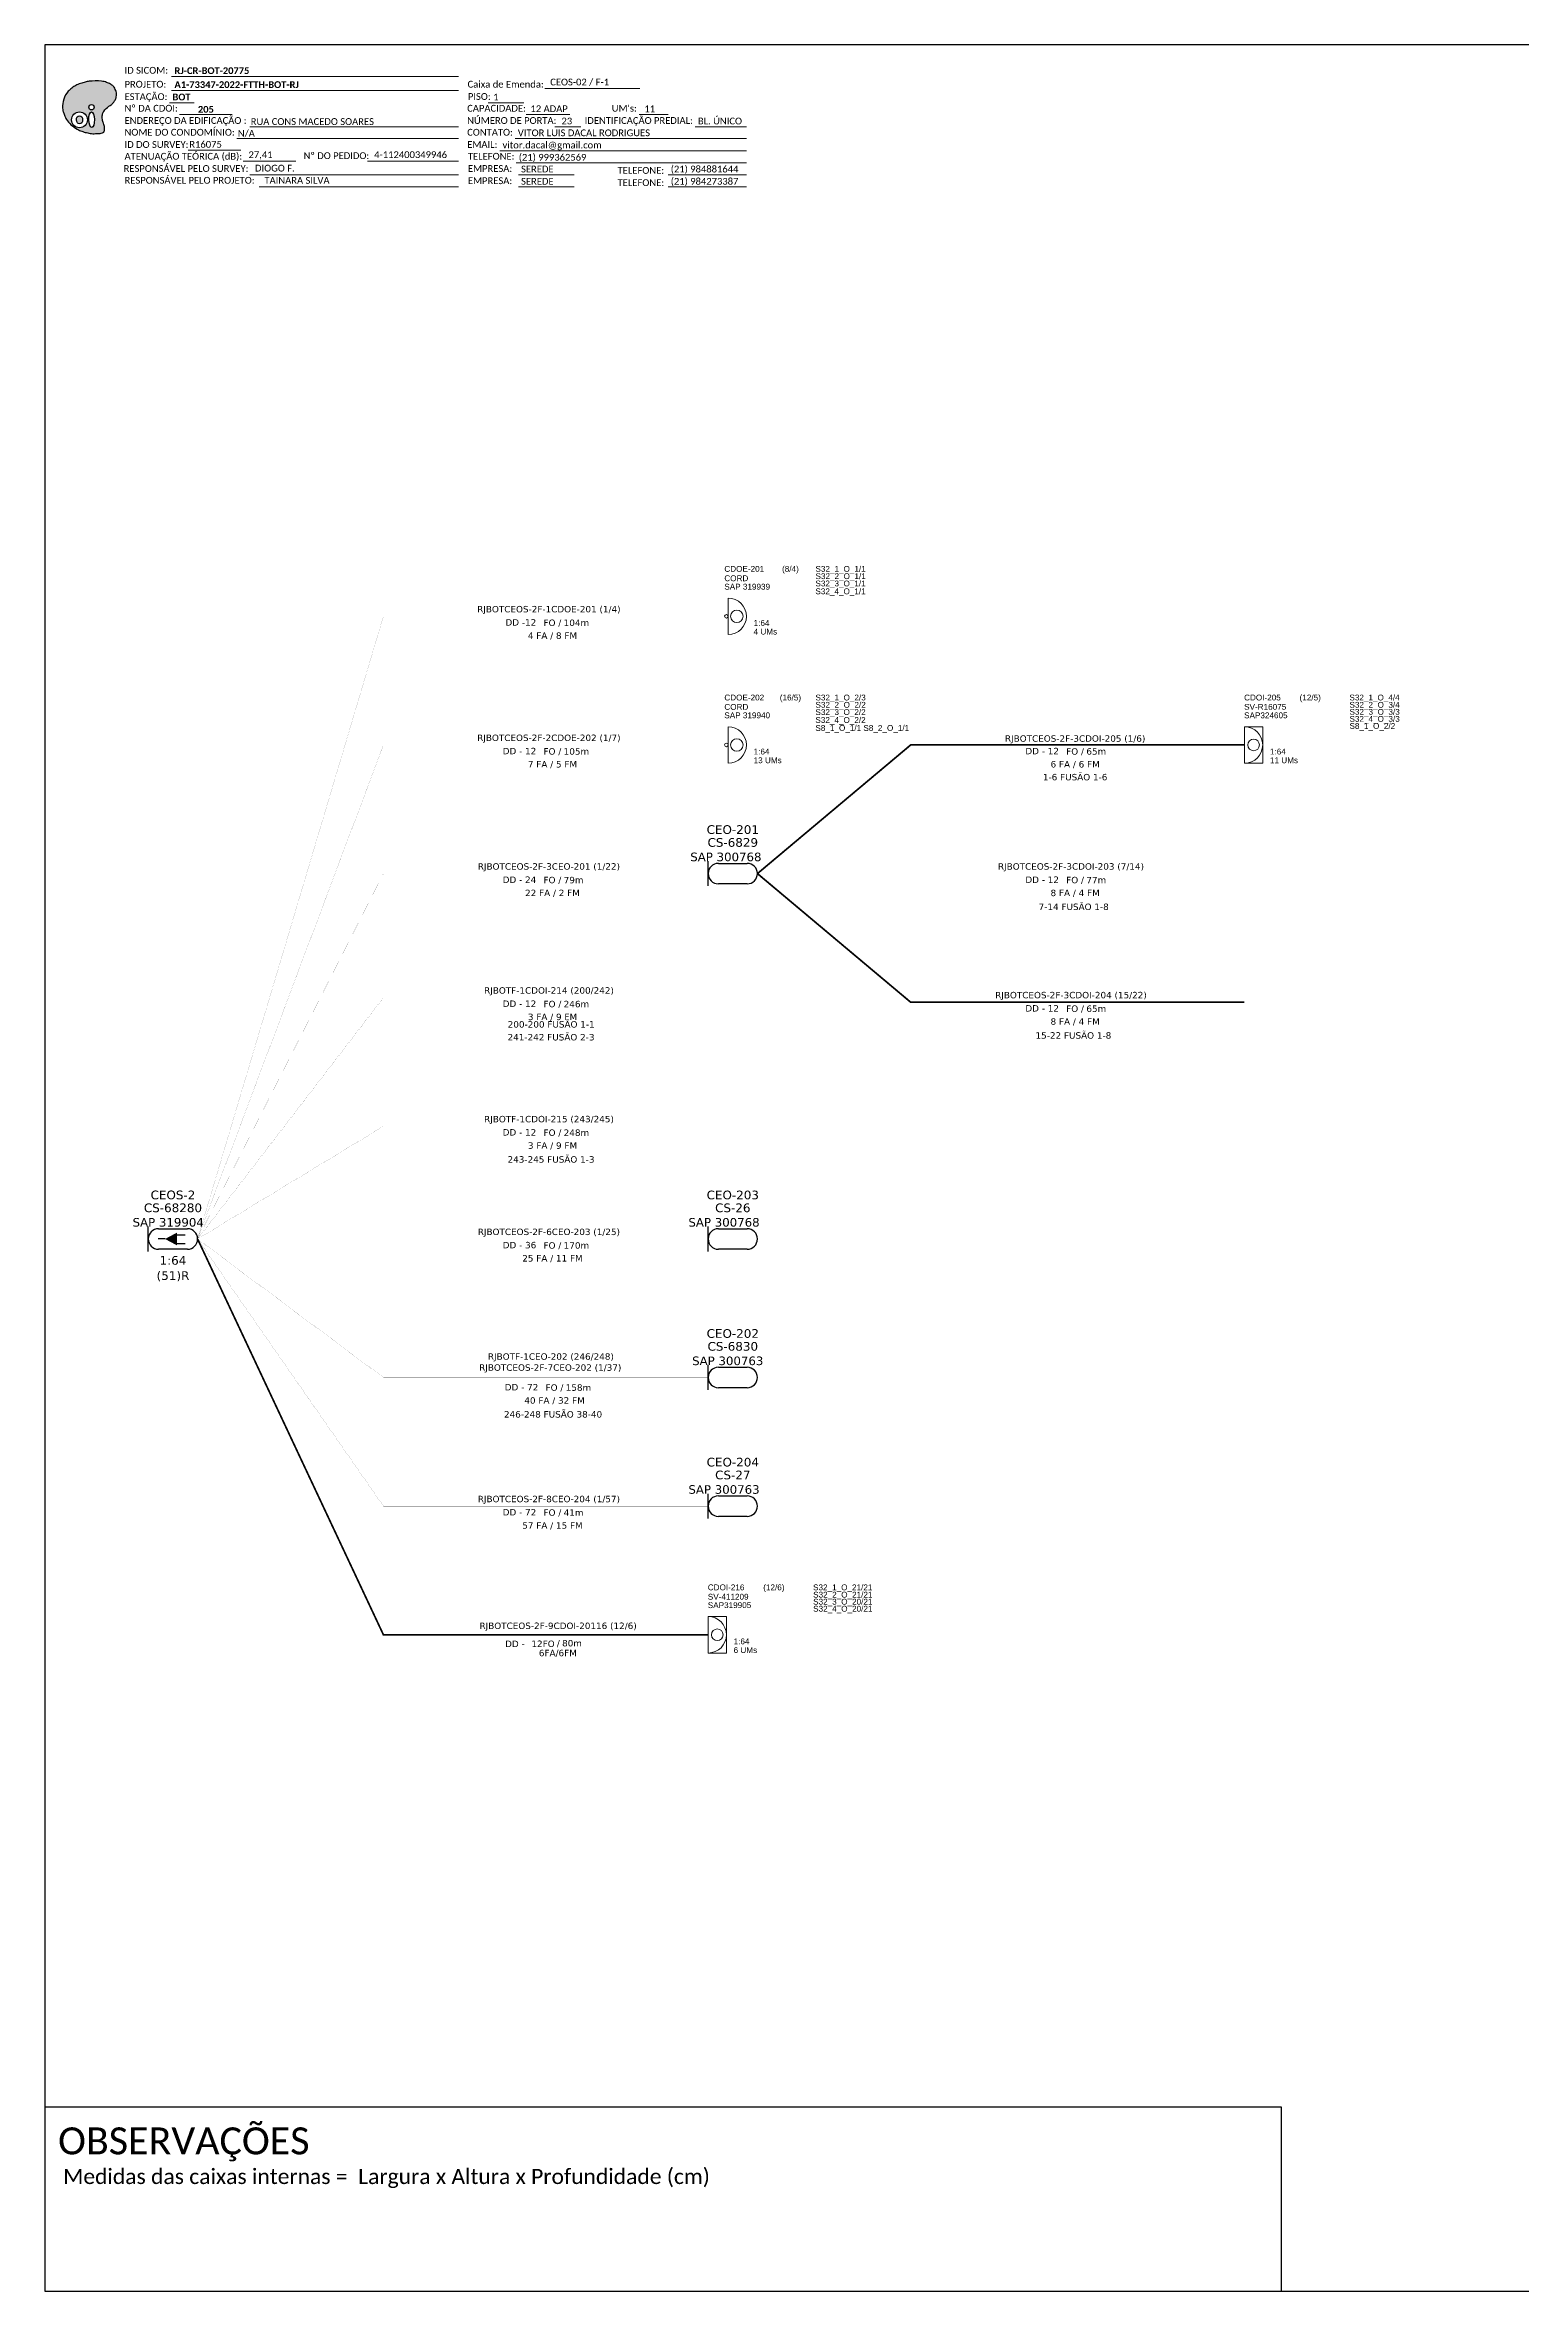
# Model space of a CAD drawing. Extents: x -89 to 749, y 705 to 1299.
# Drawn here: x -89 to 301, y 705 to 1299 of the extents above; entities that cross this region are included whole.
import ezdxf
from ezdxf.enums import TextEntityAlignment as Align

# ---------------------------------------------------------------- set-up
doc = ezdxf.new("R2010")
doc.units = 0
for name, color, linetype, lineweight in [("20.0-LEGENDA DOS CDO'S", 1, 'Continuous', 0), ('20.1-CDO_INTERIOR', 1, 'Continuous', 0), ('20.2-CDO_POSTE', 1, 'Continuous', 5), ('40.1-ETIQUETAS', 1, 'Continuous', 20), ('Texto_Cabos', 1, 'Continuous', 20)]:
    doc.layers.add(name, color=color, linetype=linetype, lineweight=lineweight)
for name, color, linetype in [('20.4-CEO', 1, 'Continuous'), ('20.4-CEOS', 1, 'Continuous'), ('20.5-CABO EM DUTO', 1, 'Continuous'), ('CD a instalar', 1, 'Continuous')]:
    doc.layers.add(name, color=color, linetype=linetype)
doc.styles.add('ARIAL', font='arial.ttf')
doc.styles.add('siredit', font='verdana.ttf')
doc.styles.add('WMF-Calibri0', font='calibri.ttf')
doc.styles.add('WMF-Calibri1', font='calibrib.ttf')

# ---------------------------------------------------------------- blocks, each defined once
blk = doc.blocks.new('OI')
h = blk.add_hatch(color=40)
edge = h.paths.add_edge_path()
edge.add_spline(control_points=[(4.35, -0.67), (3.92, -0.99), (3.26, -1.5), (2.81, -2.59), (2.9, -3.5), (3.06, -4.27), (3.31, -4.85), (3.37, -5.39), (3.4, -5.88), (3.2, -6.4), (2.54, -6.61), (1.65, -6.63), (0.55, -6.67), (-0.56, -6.42), (-1.61, -6.14), (-2.77, -5.61), (-3.92, -4.77), (-4.89, -3.7), (-5.34, -2.65), (-5.6, -1.94), (-5.85, -0.96), (-5.71, 0.47), (-5.1, 2.02), (-4.14, 3.02), (-3.3, 3.61), (-2.37, 4.16), (-1.36, 4.44), (-0.56, 4.7), (0.79, 4.85), (2.24, 4.97), (3.79, 4.57), (4.67, 4.21), (5.44, 3.65), (5.76, 2.99), (6.03, 2.21), (6.01, 1.46), (5.72, 0.64), (5.31, 0.08), (4.88, -0.38), (4.51, -0.55), (4.35, -0.67)], knot_values=[0, 0, 0, 0, 1.60434, 2.417191, 3.427595, 4.282808, 4.776746, 5.304182, 5.888771, 6.258406, 6.858137, 7.79129, 8.986195, 10.124242, 11.187857, 12.242908, 13.953784, 15.414161, 16.515391, 17.349188, 17.675853, 19.552021, 21.515531, 22.568638, 23.63245, 24.621084, 25.782718, 26.745347, 27.142653, 29.870543, 31.004649, 31.921532, 32.709589, 33.801391, 34.042471, 35.192333, 35.971461, 36.628871, 37.254359, 37.836911, 37.836911, 37.836911, 37.836911], degree=3, periodic=0)
h.paths.add_polyline_path([(1.13, -0.87, -1), (-0.04, -0.87, -1)], flags=16)
edge = h.paths.add_edge_path(flags=16)
edge.add_ellipse((0.56, -3.59), major_axis=(-0.02, 1.71), ratio=0.361305, start_angle=0, end_angle=360)
h.paths.add_polyline_path([(-0.36, -3.62, -1), (-3.8, -3.62, -1)], flags=16)
edge = h.paths.add_edge_path(flags=0)
edge.add_ellipse((-2.08, -3.62), major_axis=(0, 0.885), ratio=0.758294, start_angle=0, end_angle=360)
at = {"color": 40}
for centre, radius in [((-2.08, -3.62), 1.72), ((0.54, -0.87), 0.587)]:
    blk.add_circle(centre, radius, dxfattribs=at)
blk.add_ellipse((-2.08, -3.62), major_axis=(0, 0.885), ratio=0.758294, start_param=-3.141592653589792, end_param=3.141592653589792, dxfattribs=at)
blk.add_ellipse((0.56, -3.59), major_axis=(-0.02, 1.71), ratio=0.361305, dxfattribs=at)
at = {"color": 40, "start_tangent": (-0.800898, -0.598801), "end_tangent": (-0.800898, -0.598801)}
blk.add_spline([(4.35, -0.67), (3.2, -1.78), (2.9, -2.54), (2.92, -3.55), (3.12, -4.38), (3.28, -4.85), (3.37, -5.37), (3.35, -5.95), (3.2, -6.29), (2.66, -6.55), (1.73, -6.63), (0.54, -6.62), (-0.58, -6.41), (-1.6, -6.11), (-2.56, -5.67), (-3.95, -4.67), (-4.89, -3.56), (-5.37, -2.56), (-5.64, -1.78), (-5.72, -1.46), (-5.63, 0.42), (-4.84, 2.22), (-4.13, 2.99), (-3.27, 3.62), (-2.4, 4.09), (-1.3, 4.47), (-0.37, 4.72), (0.02, 4.77), (2.75, 4.8), (3.85, 4.53), (4.69, 4.16), (5.31, 3.68), (5.85, 2.73), (5.93, 2.5), (5.94, 1.35), (5.67, 0.62), (5.29, 0.08), (4.84, -0.36), (4.35, -0.67)], degree=3, dxfattribs=at)
blk = doc.blocks.new('Attributo_cabos')
at = {"layer": 'Texto_Cabos', "color": 0, "style": 'siredit'}
blk.add_text('FO /', height=1.5, dxfattribs=at).set_placement((1.49, -1.5), align=Align.MIDDLE_RIGHT)
at = {"layer": 'Texto_Cabos', "color": 0, "style": 'siredit', "flags": 1}
for tag, p in [('N_CABOS_R_PRIMARIA', (-0.57, 4.5)), ('ID', (-0.57, 7.5)), ('S/CORTE_R_PRIMARIA', (-0.57, -10.5)), ('FUSÃO_R_PRIMARIA', (-0.57, -13.5)), ('T_CABOS', (-0.57, -19.5))]:
    blk.add_attdef(tag, text='', height=1.5, dxfattribs=at).set_placement(p, align=Align.MIDDLE_CENTER)
at = {"layer": 'Texto_Cabos', "color": 0, "style": 'siredit'}
for tag, p in [('N_CABOS_001', (-16.31, 0.92)), ('FUSÃO_001', (-1.03, -8.25))]:
    blk.add_attdef(tag, p, '', height=1.5, dxfattribs=at)
blk.add_attdef('FIBRAS', text='', height=1.5, dxfattribs=at).set_placement((-4.34, -1.43), align=Align.MIDDLE_RIGHT)
blk.add_attdef('FA/FM', text='', height=1.5, dxfattribs=at).set_placement((-0.57, -4.5), align=Align.MIDDLE_CENTER)
blk.add_attdef('METROS', text='', height=1.5, dxfattribs=at).set_placement((2.05, -1.5), align=Align.MIDDLE_LEFT)
at = {"layer": 'Texto_Cabos', "color": 0, "style": 'siredit', "flags": 1}
blk.add_attdef('S/CORTE', text='', height=1.5, dxfattribs=at).set_placement((-0.57, -16.5), align=Align.CENTER)
blk = doc.blocks.new('CDO_INTERIOR_TROCA')
at = {"layer": '20.1-CDO_INTERIOR', "color": 0, "lineweight": 18}
blk.add_lwpolyline([(4.25, -4.25), (4.25, 4.25), (0, 4.25), (0, -4.25)], close=True, dxfattribs=at)
blk.add_circle((2.13, 0), 1.36, dxfattribs=at)
blk.add_arc((0, 0), 4.25, 270, 90, dxfattribs=at)
at = {"layer": "20.0-LEGENDA DOS CDO'S", "color": 0, "style": 'ARIAL'}
for tag, p in [('CDO_N', (-0.08, 10.38)), ('SPLITER_1', (24.48, 10.38)), ('SAP_ANTIGO', (-0.08, 6.23)), ('SURVEY', (-0.08, 8.2)), ('/_SAP_NOVO', (12.37, 6.23)), ('SPLITER_2', (24.5, 8.68)), ('SPLITER_3', (24.5, 7.04)), ('SPLITER_4', (24.5, 5.4)), ('SPLITER_5', (24.5, 3.75)), ('1:XX', (5.94, -2.22)), ('UMS', (5.94, -4.24))]:
    blk.add_attdef(tag, p, '', height=1.36, dxfattribs=at)
blk.add_attdef('FIBRAS_UTILIZADAS', text='', height=1.36, dxfattribs=at).set_placement((15.34, 10.38), align=Align.CENTER)
blk = doc.blocks.new('CEO_UN')
at = {"layer": '20.4-CEO', "color": 0}
for p, q in [((-9.11, 2.39), (-2.39, 2.39)), ((-2.39, -2.39), (-9.11, -2.39))]:
    blk.add_line(p, q, dxfattribs=at)
blk.add_lwpolyline([(-11.5, -2.89), (-11.5, 2.89)], dxfattribs=at)
for centre, start, end in [((-9.11, 0), 90, 270), ((-2.39, 0), 270, 90)]:
    blk.add_arc(centre, 2.39, start, end, dxfattribs=at)
at = {"layer": '20.4-CEO', "color": 7, "style": 'siredit'}
for tag, height, p in [('NOME?', 2.03, (-5.75, 10.27)), ('LOCAL?', 2.03, (-5.75, 7.27)), ('TIPO?', 2, (-9.11, 3.89))]:
    blk.add_attdef(tag, text='', height=height, dxfattribs=at).set_placement(p, align=Align.MIDDLE_CENTER)
blk.add_attdef('FIBRAS_RESERVA', text='', height=2.03, dxfattribs=at).set_placement((-5.75, -3.97), align=Align.TOP_CENTER)
blk = doc.blocks.new('PDO_PST')
at = {"color": 0}
blk.add_line((2.5, 0), (-2.5, 0), dxfattribs=at)
for centre, radius in [((0, 1.19), 0.862), ((0, -0.25), 0.25)]:
    blk.add_circle(centre, radius, dxfattribs=at)
blk.add_arc((0, 0), 2.5, 0, 180, dxfattribs=at)
blk = doc.blocks.new('CDOE_POSTE 2')
at = {"layer": '20.2-CDO_POSTE', "color": 0, "linetype": 'Continuous', "xscale": 1.700328304346724, "yscale": 1.700328304346724, "zscale": 1.700328304346724, "rotation": 269.882008258618}
blk.add_blockref('PDO_PST', (0.43, 0), dxfattribs=at)
at = {"layer": "20.0-LEGENDA DOS CDO'S", "color": 0, "style": 'ARIAL'}
for tag, p in [('CDO_N', (-0.47, 10.38)), ('SPLITER_1', (20.79, 10.38)), ('SAP', (-0.47, 6.23)), ('CORDOALHA', (-0.47, 8.2)), ('SPLITER_2', (20.8, 8.68)), ('1:XX', (6.36, -2.22)), ('UMS', (6.36, -4.24))]:
    blk.add_attdef(tag, p, '', height=1.36, dxfattribs=at)
blk.add_attdef('FIBRAS_UTILIZADAS', text='', height=1.36, dxfattribs=at).set_placement((14.95, 10.38), align=Align.CENTER)
blk = doc.blocks.new('ETIQUETA_RS5F')
at = {"layer": '40.1-ETIQUETAS', "color": 0, "style": 'siredit'}
blk.add_text('/', height=1.5, dxfattribs=at).set_placement((1.58, -1.95), align=Align.MIDDLE_RIGHT)
for tag, p in [('ETIQUETA_R_SECUNDARIA', (1.21, 2.1)), ('ETIQUETA_R_PRIMARIA', (1.21, 4.1)), ('F_ATIVAS/F_MORTAS', (1.14, -4.24))]:
    blk.add_attdef(tag, text='', height=1.5, dxfattribs=at).set_placement(p, align=Align.MIDDLE_CENTER)
for tag, p in [('TIPO_CABO', (-6.58, -2.12)), ('CAP_CABO', (0.4, -2.09))]:
    blk.add_attdef(tag, text='', height=1.5, dxfattribs=at).set_placement(p, align=Align.MIDDLE_RIGHT)
blk.add_attdef('METROS', text='', height=1.5, dxfattribs=at).set_placement((2.14, -1.95), align=Align.MIDDLE_LEFT)
for tag, p in [('FUSÃO_1', (0.85, -8.39)), ('FUSÃO_2', (0.85, -10.6)), ('FUSÃO_3', (0.85, -12.93)), ('FUSÃO_4', (0.85, -15.14)), ('FUSÃO_5', (0.85, -17.16))]:
    blk.add_attdef(tag, text='', height=1.5, dxfattribs=at).set_placement(p, align=Align.CENTER)
blk = doc.blocks.new('CEOS_UN_SC')
at = {"layer": '20.4-CEOS', "color": 0}
for p, q in [((-9.11, 2.39), (-2.39, 2.39)), ((-2.39, -2.39), (-9.11, -2.39))]:
    blk.add_line(p, q, dxfattribs=at)
for points in [[(-11.5, -2.89), (-11.5, 2.89)], [(-7.6, 0), (-9.22, 0)], [(-4.96, 0.95), (-2.92, 0.95)], [(-4.96, -1.04), (-2.92, -1.04)]]:
    blk.add_lwpolyline(points, dxfattribs=at)
blk.add_lwpolyline([(-7.6, 0, 0, 2.95, 0), (-4.83, 0, 2.95, 2.95, 0)], format="xyseb", dxfattribs=at)
for centre, start, end in [((-9.11, 0), 90, 270), ((-2.39, 0), 270, 90)]:
    blk.add_arc(centre, 2.39, start, end, dxfattribs=at)
at = {"layer": '20.4-CEOS', "color": 7, "style": 'siredit'}
for tag, height, p in [('NOME?', 2.03, (-5.75, 10.27)), ('LOCAL?', 2.03, (-5.75, 7.27)), ('TIPO?', 2, (-8.17, 3.89))]:
    blk.add_attdef(tag, text='', height=height, dxfattribs=at).set_placement(p, align=Align.MIDDLE_CENTER)
for tag, p in [('RACIO_SPLITAGEM', (-5.75, -3.97)), ('FIBRAS_RESERVA', (-5.75, -7.51))]:
    blk.add_attdef(tag, text='', height=2.03, dxfattribs=at).set_placement(p, align=Align.TOP_CENTER)

msp = doc.modelspace()

# ---------------------------------------------------------------- linework, layer by layer
msp.add_lwpolyline([(-89.32, 705.02), (749.25, 705.02), (749.25, 1299.02), (-89.32, 1299.02), (-89.32, 705.02)])
at = {"color": 7, "lineweight": 0}
for points in [[(-55.85, 1290.67), (20.13, 1290.67)], [(-56.36, 1283.7), (-49.81, 1283.7)], [(-55.85, 1286.98), (20.13, 1286.98)], [(27.92, 1283.75), (37.41, 1283.75)], [(42.97, 1287.47), (68.1, 1287.47)], [(-53.7, 1280.63), (-39.76, 1280.63)], [(-35.13, 1277.4), (20.13, 1277.4)], [(37.97, 1280.63), (49.59, 1280.63)], [(45.56, 1277.4), (52.5, 1277.4)], [(67.91, 1280.63), (75.58, 1280.63)], [(82.73, 1277.4), (96.29, 1277.4)], [(-51.38, 1271.22), (-37.44, 1271.22)], [(-38.54, 1274.28), (20.13, 1274.28)], [(35.09, 1274.28), (96.32, 1274.28)], [(-36.84, 1268.25), (-22.9, 1268.25)], [(-4.01, 1268.26), (20.14, 1268.26)], [(31.05, 1271.05), (96.32, 1271.05)], [(35.33, 1267.81), (96.32, 1267.81)], [(-35.13, 1264.7), (20.13, 1264.7)], [(-32.64, 1261.46), (20.13, 1261.46)], [(35.94, 1264.7), (50.74, 1264.7)], [(35.94, 1261.46), (50.74, 1261.46)], [(75.55, 1264.7), (96.32, 1264.7)], [(75.55, 1261.46), (96.32, 1261.46)]]:
    msp.add_lwpolyline(points, dxfattribs=at)
at = {"color": 7}
for points in [[(-89.24, 753.78), (237.71, 753.78)], [(237.71, 753.78), (237.71, 705.02)]]:
    msp.add_lwpolyline(points, dxfattribs=at)
at = {"layer": '20.5-CABO EM DUTO', "linetype": 'ByBlock', "const_width": 0.454}
msp.add_lwpolyline([(99.19, 1079.88), (139.73, 1113.9), (228.04, 1113.9)], dxfattribs=at)
at = {"layer": '20.5-CABO EM DUTO', "color": 7, "linetype": 'ByBlock', "const_width": 0.454}
msp.add_lwpolyline([(99.19, 1079.88), (139.73, 1045.86), (228.04, 1045.86)], dxfattribs=at)
at = {"layer": 'CD a instalar', "color": 7, "linetype": 'ByBlock', "const_width": 0.0227}
for points in [[(-48.92, 983.25), (0.24, 1147.92), (90.96, 1147.92)], [(-48.92, 983.25), (0.24, 1113.9), (90.96, 1113.9)], [(-48.92, 983.25), (0.24, 1079.88), (86.15, 1079.88)], [(99.19, 1079.88), (139.73, 1079.88), (228.04, 1079.88)], [(-48.92, 983.25), (0.24, 1047.08), (88.55, 1047.09)], [(-48.92, 983.25), (0.24, 1013.06), (88.55, 1013.07)], [(-48.92, 983.25), (0.24, 983.25), (86.15, 983.25)], [(-48.92, 983.25), (0.24, 946.62), (86.15, 946.62)], [(-48.92, 983.25), (0.24, 912.6), (86.15, 912.6)]]:
    msp.add_lwpolyline(points, dxfattribs=at)
at = {"layer": 'CD a instalar', "color": 8, "linetype": 'Continuous', "const_width": 0.454}
msp.add_lwpolyline([(-48.92, 983.25), (0.24, 878.58), (86.15, 878.58)], dxfattribs=at)

# ---------------------------------------------------------------- block references
at = {"color": 7, "xscale": 1.213923925163967, "yscale": 1.213923925163967, "zscale": 1.213923925163967, "rotation": 0.1532896023949059}
msp.add_blockref('OI', (-77.65, 1283.61), dxfattribs=at)
at = {"color": 1}
ref = msp.add_blockref('CDO_INTERIOR_TROCA', (228.04, 1113.9), dxfattribs=dict(at, xscale=1.133998344135762, yscale=1.133998344135762, zscale=1.133998344135762))
ref.add_attrib('CDO_N', 'CDOI-205', (227.94, 1125.67), dxfattribs={"layer": "20.0-LEGENDA DOS CDO'S", "color": 0, "height": 1.543, "style": 'ARIAL'})
ref.add_attrib('FIBRAS_UTILIZADAS', '(12/5)', dxfattribs={"layer": "20.0-LEGENDA DOS CDO'S", "color": 0, "height": 1.543, "style": 'ARIAL'}).set_placement((245.43, 1125.67), align=Align.CENTER)
ref.add_attrib('SURVEY', 'SV-R16075', (227.95, 1123.2), dxfattribs={"layer": "20.0-LEGENDA DOS CDO'S", "color": 0, "height": 1.543, "style": 'ARIAL'})
ref.add_attrib('SAP_ANTIGO', 'SAP324605', (227.94, 1120.96), dxfattribs={"layer": "20.0-LEGENDA DOS CDO'S", "color": 0, "height": 1.543, "style": 'ARIAL'})
ref.add_attrib('1:XX', '1:64', (234.78, 1111.38), dxfattribs={"layer": "20.0-LEGENDA DOS CDO'S", "color": 0, "height": 1.543, "style": 'ARIAL'})
ref.add_attrib('UMS', '11 UMs', (234.78, 1109.08), dxfattribs={"layer": "20.0-LEGENDA DOS CDO'S", "color": 0, "height": 1.543, "style": 'ARIAL'})
ref.add_attrib('SPLITER_1', 'S32_1_O_4/4', (255.8, 1125.67), dxfattribs={"layer": "20.0-LEGENDA DOS CDO'S", "color": 0, "height": 1.5425, "style": 'ARIAL'})
ref.add_attrib('SPLITER_2', 'S32_2_O_3/4', (255.82, 1123.74), dxfattribs={"layer": "20.0-LEGENDA DOS CDO'S", "color": 0, "height": 1.5425, "style": 'ARIAL'})
ref.add_attrib('SPLITER_3', 'S32_3_O_3/3', (255.82, 1121.88), dxfattribs={"layer": "20.0-LEGENDA DOS CDO'S", "color": 0, "height": 1.5425, "style": 'ARIAL'})
ref.add_attrib('SPLITER_4', 'S32_4_O_3/3', (255.82, 1120.02), dxfattribs={"layer": "20.0-LEGENDA DOS CDO'S", "color": 0, "height": 1.5425, "style": 'ARIAL'})
ref.add_attrib('SPLITER_5', 'S8_1_O_2/2   ', (255.82, 1118.15), dxfattribs={"layer": "20.0-LEGENDA DOS CDO'S", "color": 0, "height": 1.5425, "style": 'ARIAL'})
at = {"color": 8}
ref = msp.add_blockref('CDO_INTERIOR_TROCA', (86.15, 878.58), dxfattribs=dict(at, xscale=1.133998344135762, yscale=1.133998344135762, zscale=1.133998344135762))
ref.add_attrib('CDO_N', 'CDOI-216', (86.05, 890.35), dxfattribs={"layer": "20.0-LEGENDA DOS CDO'S", "color": 0, "height": 1.543, "style": 'ARIAL'})
ref.add_attrib('FIBRAS_UTILIZADAS', '(12/6)', dxfattribs={"layer": "20.0-LEGENDA DOS CDO'S", "color": 0, "height": 1.543, "style": 'ARIAL'}).set_placement((103.54, 890.35), align=Align.CENTER)
ref.add_attrib('SURVEY', 'SV-411209', (86.06, 887.87), dxfattribs={"layer": "20.0-LEGENDA DOS CDO'S", "color": 0, "height": 1.543, "style": 'ARIAL'})
ref.add_attrib('SAP_ANTIGO', 'SAP319905', (86.05, 885.64), dxfattribs={"layer": "20.0-LEGENDA DOS CDO'S", "color": 0, "height": 1.543, "style": 'ARIAL'})
ref.add_attrib('1:XX', '1:64', (92.89, 876.06), dxfattribs={"layer": "20.0-LEGENDA DOS CDO'S", "color": 0, "height": 1.543, "style": 'ARIAL'})
ref.add_attrib('UMS', '6 UMs', (92.89, 873.76), dxfattribs={"layer": "20.0-LEGENDA DOS CDO'S", "color": 0, "height": 1.543, "style": 'ARIAL'})
ref.add_attrib('SPLITER_1', 'S32_1_O_21/21', (113.91, 890.35), dxfattribs={"layer": "20.0-LEGENDA DOS CDO'S", "color": 0, "height": 1.5425, "style": 'ARIAL'})
ref.add_attrib('SPLITER_2', 'S32_2_O_21/21', (113.93, 888.42), dxfattribs={"layer": "20.0-LEGENDA DOS CDO'S", "color": 0, "height": 1.5425, "style": 'ARIAL'})
ref.add_attrib('SPLITER_3', 'S32_3_O_20/21', (113.93, 886.56), dxfattribs={"layer": "20.0-LEGENDA DOS CDO'S", "color": 0, "height": 1.5425, "style": 'ARIAL'})
ref.add_attrib('SPLITER_4', 'S32_4_O_20/21', (113.93, 884.7), dxfattribs={"layer": "20.0-LEGENDA DOS CDO'S", "color": 0, "height": 1.5425, "style": 'ARIAL'})
at = {"layer": '20.2-CDO_POSTE', "color": 7}
ref = msp.add_blockref('CDOE_POSTE 2', (90.96, 1147.92), dxfattribs=dict(at, xscale=1.133998344135762, yscale=1.133998344135762, zscale=1.133998344135762))
ref.add_attrib('CDO_N', 'CDOE-201', (90.43, 1159.69), dxfattribs={"layer": "20.0-LEGENDA DOS CDO'S", "color": 0, "height": 1.543, "style": 'ARIAL'})
ref.add_attrib('FIBRAS_UTILIZADAS', '(8/4)', dxfattribs={"layer": "20.0-LEGENDA DOS CDO'S", "color": 0, "height": 1.543, "style": 'ARIAL'}).set_placement((107.92, 1159.69), align=Align.CENTER)
ref.add_attrib('CORDOALHA', 'CORD', (90.43, 1157.21), dxfattribs={"layer": "20.0-LEGENDA DOS CDO'S", "color": 0, "height": 1.543, "style": 'ARIAL'})
ref.add_attrib('SAP', 'SAP 319939', (90.43, 1154.98), dxfattribs={"layer": "20.0-LEGENDA DOS CDO'S", "color": 0, "height": 1.543, "style": 'ARIAL'})
ref.add_attrib('1:XX', '1:64', (98.18, 1145.4), dxfattribs={"layer": "20.0-LEGENDA DOS CDO'S", "color": 0, "height": 1.543, "style": 'ARIAL'})
ref.add_attrib('UMS', '4 UMs', (98.18, 1143.1), dxfattribs={"layer": "20.0-LEGENDA DOS CDO'S", "color": 0, "height": 1.543, "style": 'ARIAL'})
ref.add_attrib('SPLITER_1', 'S32_1_O_1/1', (114.54, 1159.69), dxfattribs={"layer": "20.0-LEGENDA DOS CDO'S", "color": 0, "height": 1.5425, "style": 'ARIAL'})
ref.add_attrib('SPLITER_2', 'S32_2_O_1/1', (114.55, 1157.76), dxfattribs={"layer": "20.0-LEGENDA DOS CDO'S", "color": 0, "height": 1.5425, "style": 'ARIAL'})
ref.add_attrib('SPLITER_3', 'S32_3_O_1/1', (114.53, 1155.83), dxfattribs={"layer": "20.0-LEGENDA DOS CDO'S", "color": 0, "height": 1.5425, "style": 'ARIAL'})
ref.add_attrib('SPLITER_4', 'S32_4_O_1/1', (114.53, 1153.76), dxfattribs={"layer": "20.0-LEGENDA DOS CDO'S", "color": 0, "height": 1.5425, "style": 'ARIAL'})
ref = msp.add_blockref('CDOE_POSTE 2', (90.96, 1113.9), dxfattribs=dict(at, xscale=1.133998344135762, yscale=1.133998344135762, zscale=1.133998344135762))
ref.add_attrib('CDO_N', 'CDOE-202', (90.43, 1125.67), dxfattribs={"layer": "20.0-LEGENDA DOS CDO'S", "color": 0, "height": 1.543, "style": 'ARIAL'})
ref.add_attrib('FIBRAS_UTILIZADAS', '(16/5)', dxfattribs={"layer": "20.0-LEGENDA DOS CDO'S", "color": 0, "height": 1.543, "style": 'ARIAL'}).set_placement((107.92, 1125.67), align=Align.CENTER)
ref.add_attrib('CORDOALHA', 'CORD', (90.43, 1123.19), dxfattribs={"layer": "20.0-LEGENDA DOS CDO'S", "color": 0, "height": 1.543, "style": 'ARIAL'})
ref.add_attrib('SAP', 'SAP 319940', (90.43, 1120.96), dxfattribs={"layer": "20.0-LEGENDA DOS CDO'S", "color": 0, "height": 1.543, "style": 'ARIAL'})
ref.add_attrib('1:XX', '1:64', (98.18, 1111.38), dxfattribs={"layer": "20.0-LEGENDA DOS CDO'S", "color": 0, "height": 1.543, "style": 'ARIAL'})
ref.add_attrib('UMS', '13 UMs', (98.18, 1109.08), dxfattribs={"layer": "20.0-LEGENDA DOS CDO'S", "color": 0, "height": 1.543, "style": 'ARIAL'})
ref.add_attrib('SPLITER_1', 'S32_1_O_2/3', (114.54, 1125.67), dxfattribs={"layer": "20.0-LEGENDA DOS CDO'S", "color": 0, "height": 1.5425, "style": 'ARIAL'})
ref.add_attrib('SPLITER_2', 'S32_2_O_2/2', (114.55, 1123.74), dxfattribs={"layer": "20.0-LEGENDA DOS CDO'S", "color": 0, "height": 1.5425, "style": 'ARIAL'})
ref.add_attrib('SPLITER_3', 'S32_3_O_2/2', (114.53, 1121.81), dxfattribs={"layer": "20.0-LEGENDA DOS CDO'S", "color": 0, "height": 1.5425, "style": 'ARIAL'})
ref.add_attrib('SPLITER_4', 'S32_4_O_2/2', (114.53, 1119.74), dxfattribs={"layer": "20.0-LEGENDA DOS CDO'S", "color": 0, "height": 1.5425, "style": 'ARIAL'})
ref.add_attrib('SPLITER_5', 'S8_1_O_1/1 S8_2_O_1/1  ', (114.53, 1117.62), dxfattribs={"layer": "20.0-LEGENDA DOS CDO'S", "color": 0, "height": 1.5425, "style": 'ARIAL'})
at = {"layer": '20.4-CEO', "color": 5}
ref = msp.add_blockref('CEO_UN', (99.19, 1079.88), dxfattribs=dict(at, xscale=1.133998344135762, yscale=1.133998344135762, zscale=1.133998344135762))
ref.add_attrib('NOME?', 'CEO-201', dxfattribs={"color": 7, "height": 2.299, "style": 'siredit'}).set_placement((92.67, 1091.52), align=Align.MIDDLE_CENTER)
ref.add_attrib('LOCAL?', 'CS-6829', dxfattribs={"color": 7, "height": 2.299, "style": 'siredit'}).set_placement((92.67, 1088.12), align=Align.MIDDLE_CENTER)
ref.add_attrib('TIPO?', '    SAP 300768', dxfattribs={"color": 7, "height": 2.268, "style": 'siredit'}).set_placement((88.86, 1084.29), align=Align.MIDDLE_CENTER)
at = {"layer": '20.4-CEO', "color": 7}
ref = msp.add_blockref('CEO_UN', (99.19, 983.25), dxfattribs=dict(at, xscale=1.133998344135762, yscale=1.133998344135762, zscale=1.133998344135762))
ref.add_attrib('NOME?', 'CEO-203', dxfattribs={"color": 7, "height": 2.299, "style": 'siredit'}).set_placement((92.67, 994.89), align=Align.MIDDLE_CENTER)
ref.add_attrib('LOCAL?', 'CS-26', dxfattribs={"color": 7, "height": 2.299, "style": 'siredit'}).set_placement((92.67, 991.49), align=Align.MIDDLE_CENTER)
ref.add_attrib('TIPO?', '   SAP 300768', dxfattribs={"color": 7, "height": 2.268, "style": 'siredit'}).set_placement((88.86, 987.66), align=Align.MIDDLE_CENTER)
ref = msp.add_blockref('CEO_UN', (99.19, 946.62), dxfattribs=dict(at, xscale=1.133998344135762, yscale=1.133998344135762, zscale=1.133998344135762))
ref.add_attrib('NOME?', 'CEO-202', dxfattribs={"color": 7, "height": 2.299, "style": 'siredit'}).set_placement((92.67, 958.26), align=Align.MIDDLE_CENTER)
ref.add_attrib('LOCAL?', 'CS-6830', dxfattribs={"color": 7, "height": 2.299, "style": 'siredit'}).set_placement((92.67, 954.86), align=Align.MIDDLE_CENTER)
ref.add_attrib('TIPO?', '     SAP 300763', dxfattribs={"color": 7, "height": 2.268, "style": 'siredit'}).set_placement((88.86, 951.03), align=Align.MIDDLE_CENTER)
ref = msp.add_blockref('CEO_UN', (99.19, 912.6), dxfattribs=dict(at, xscale=1.133998344135762, yscale=1.133998344135762, zscale=1.133998344135762))
ref.add_attrib('NOME?', 'CEO-204', dxfattribs={"color": 7, "height": 2.299, "style": 'siredit'}).set_placement((92.67, 924.24), align=Align.MIDDLE_CENTER)
ref.add_attrib('LOCAL?', 'CS-27', dxfattribs={"color": 7, "height": 2.299, "style": 'siredit'}).set_placement((92.67, 920.84), align=Align.MIDDLE_CENTER)
ref.add_attrib('TIPO?', '   SAP 300763', dxfattribs={"color": 7, "height": 2.268, "style": 'siredit'}).set_placement((88.86, 917.01), align=Align.MIDDLE_CENTER)
at = {"layer": '20.4-CEOS', "color": 7, "xscale": 1.133998344135762, "yscale": 1.133998344135762, "zscale": 1.133998344135762}
msp.add_blockref('CEOS_UN_SC', (-48.92, 983.25), dxfattribs=at).add_auto_attribs({'NOME?': 'CEOS-2', 'LOCAL?': 'CS-68280', 'TIPO?': '   SAP 319904', 'RACIO_SPLITAGEM': '1:64', 'FIBRAS_RESERVA': '(51)R'})
at = {"layer": '40.1-ETIQUETAS', "color": 7}
ref = msp.add_blockref('Attributo_cabos', (45.6, 1147.92), dxfattribs=dict(at, xscale=1.133998344135762, yscale=1.133998344135762, zscale=1.133998344135762))
ref.add_attrib('N_CABOS_001', 'RJBOTCEOS-2F-1CDOE-201 (1/4)', (25.04, 1148.96), dxfattribs={"layer": 'Texto_Cabos', "color": 0, "height": 1.701, "style": 'siredit'})
ref.add_attrib('FA/FM', '4 FA / 8 FM', dxfattribs={"layer": 'Texto_Cabos', "color": 0, "height": 1.701, "style": 'siredit'}).set_placement((44.96, 1142.81), align=Align.MIDDLE_CENTER)
ref.add_attrib('FIBRAS', 'DD -12', dxfattribs={"layer": 'Texto_Cabos', "color": 0, "height": 1.701, "style": 'siredit'}).set_placement((40.68, 1146.3), align=Align.MIDDLE_RIGHT)
ref.add_attrib('METROS', '104m', dxfattribs={"layer": 'Texto_Cabos', "color": 0, "height": 1.701, "style": 'siredit'}).set_placement((47.93, 1146.21), align=Align.MIDDLE_LEFT)
ref = msp.add_blockref('Attributo_cabos', (45.6, 1113.9), dxfattribs=dict(at, xscale=1.133998344135762, yscale=1.133998344135762, zscale=1.133998344135762))
ref.add_attrib('N_CABOS_001', 'RJBOTCEOS-2F-2CDOE-202 (1/7)', (25.04, 1114.94), dxfattribs={"layer": 'Texto_Cabos', "color": 0, "height": 1.701, "style": 'siredit'})
ref.add_attrib('FA/FM', '7 FA / 5 FM', dxfattribs={"layer": 'Texto_Cabos', "color": 0, "height": 1.701, "style": 'siredit'}).set_placement((44.96, 1108.79), align=Align.MIDDLE_CENTER)
ref.add_attrib('FIBRAS', 'DD - 12', dxfattribs={"layer": 'Texto_Cabos', "color": 0, "height": 1.701, "style": 'siredit'}).set_placement((40.68, 1112.28), align=Align.MIDDLE_RIGHT)
ref.add_attrib('METROS', '105m', dxfattribs={"layer": 'Texto_Cabos', "color": 0, "height": 1.701, "style": 'siredit'}).set_placement((47.93, 1112.19), align=Align.MIDDLE_LEFT)
ref = msp.add_blockref('Attributo_cabos', (45.6, 1079.88), dxfattribs=dict(at, xscale=1.133998344135762, yscale=1.133998344135762, zscale=1.133998344135762))
ref.add_attrib('N_CABOS_001', 'RJBOTCEOS-2F-3CEO-201 (1/22)', (25.2, 1080.92), dxfattribs={"layer": 'Texto_Cabos', "color": 0, "height": 1.701, "style": 'siredit'})
ref.add_attrib('FA/FM', '22 FA / 2 FM', dxfattribs={"layer": 'Texto_Cabos', "color": 0, "height": 1.701, "style": 'siredit'}).set_placement((44.96, 1074.77), align=Align.MIDDLE_CENTER)
ref.add_attrib('FIBRAS', 'DD - 24', dxfattribs={"layer": 'Texto_Cabos', "color": 0, "height": 1.701, "style": 'siredit'}).set_placement((40.68, 1078.26), align=Align.MIDDLE_RIGHT)
ref.add_attrib('METROS', '79m', dxfattribs={"layer": 'Texto_Cabos', "color": 0, "height": 1.701, "style": 'siredit'}).set_placement((47.93, 1078.17), align=Align.MIDDLE_LEFT)
ref = msp.add_blockref('Attributo_cabos', (183.88, 1079.88), dxfattribs=dict(at, xscale=1.133998344135762, yscale=1.133998344135762, zscale=1.133998344135762))
ref.add_attrib('N_CABOS_001', 'RJBOTCEOS-2F-3CDOI-203 (7/14)', (162.82, 1080.92), dxfattribs={"layer": 'Texto_Cabos', "color": 0, "height": 1.701, "style": 'siredit'})
ref.add_attrib('FUSÃO_001', '7-14 FUSÃO 1-8', (173.58, 1070.25), dxfattribs={"layer": 'Texto_Cabos', "color": 0, "height": 1.701, "style": 'siredit'})
ref.add_attrib('FA/FM', '8 FA / 4 FM', dxfattribs={"layer": 'Texto_Cabos', "color": 0, "height": 1.701, "style": 'siredit'}).set_placement((183.24, 1074.77), align=Align.MIDDLE_CENTER)
ref.add_attrib('FIBRAS', 'DD - 12', dxfattribs={"layer": 'Texto_Cabos', "color": 0, "height": 1.701, "style": 'siredit'}).set_placement((178.96, 1078.26), align=Align.MIDDLE_RIGHT)
ref.add_attrib('METROS', '77m', dxfattribs={"layer": 'Texto_Cabos', "color": 0, "height": 1.701, "style": 'siredit'}).set_placement((186.21, 1078.17), align=Align.MIDDLE_LEFT)
at = {"layer": '40.1-ETIQUETAS', "color": 0}
ref = msp.add_blockref('Attributo_cabos', (45.61, 1047.09), dxfattribs=dict(at, xscale=1.133998344135762, yscale=1.133998344135762, zscale=1.133998344135762))
ref.add_attrib('N_CABOS_001', 'RJBOTF-1CDOI-214 (200/242)', (26.87, 1048.13), dxfattribs={"layer": 'Texto_Cabos', "color": 0, "height": 1.701, "style": 'siredit'})
ref.add_attrib('FUSÃO_001', '200-200 FUSÃO 1-1', (33.12, 1039.16), dxfattribs={"layer": 'Texto_Cabos', "color": 0, "height": 1.701, "style": 'siredit'})
ref.add_attrib('FA/FM', '3 FA / 9 FM', dxfattribs={"layer": 'Texto_Cabos', "color": 0, "height": 1.701, "style": 'siredit'}).set_placement((44.97, 1041.98), align=Align.MIDDLE_CENTER)
ref.add_attrib('FIBRAS', 'DD - 12', dxfattribs={"layer": 'Texto_Cabos', "color": 0, "height": 1.701, "style": 'siredit'}).set_placement((40.68, 1045.47), align=Align.MIDDLE_RIGHT)
ref.add_attrib('METROS', '246m', dxfattribs={"layer": 'Texto_Cabos', "color": 0, "height": 1.701, "style": 'siredit'}).set_placement((47.93, 1045.38), align=Align.MIDDLE_LEFT)
ref.add_attrib('FUSÃO_002', '241-242 FUSÃO 2-3', (33.08, 1035.76), dxfattribs={"layer": 'Texto_Cabos', "color": 0, "height": 1.701, "style": 'siredit'})
at = {"layer": '40.1-ETIQUETAS', "color": 7}
ref = msp.add_blockref('Attributo_cabos', (183.88, 1045.86), dxfattribs=dict(at, xscale=1.133998344135762, yscale=1.133998344135762, zscale=1.133998344135762))
ref.add_attrib('N_CABOS_001', 'RJBOTCEOS-2F-3CDOI-204 (15/22)', (162.08, 1046.9), dxfattribs={"layer": 'Texto_Cabos', "color": 0, "height": 1.701, "style": 'siredit'})
ref.add_attrib('FUSÃO_001', '15-22 FUSÃO 1-8', (172.76, 1036.23), dxfattribs={"layer": 'Texto_Cabos', "color": 0, "height": 1.701, "style": 'siredit'})
ref.add_attrib('FA/FM', '8 FA / 4 FM', dxfattribs={"layer": 'Texto_Cabos', "color": 0, "height": 1.701, "style": 'siredit'}).set_placement((183.24, 1040.75), align=Align.MIDDLE_CENTER)
ref.add_attrib('FIBRAS', 'DD - 12', dxfattribs={"layer": 'Texto_Cabos', "color": 0, "height": 1.701, "style": 'siredit'}).set_placement((178.96, 1044.24), align=Align.MIDDLE_RIGHT)
ref.add_attrib('METROS', '65m', dxfattribs={"layer": 'Texto_Cabos', "color": 0, "height": 1.701, "style": 'siredit'}).set_placement((186.21, 1044.15), align=Align.MIDDLE_LEFT)
at = {"layer": '40.1-ETIQUETAS', "color": 0}
ref = msp.add_blockref('Attributo_cabos', (45.61, 1013.07), dxfattribs=dict(at, xscale=1.133998344135762, yscale=1.133998344135762, zscale=1.133998344135762))
ref.add_attrib('N_CABOS_001', 'RJBOTF-1CDOI-215 (243/245)', (26.87, 1014.11), dxfattribs={"layer": 'Texto_Cabos', "color": 0, "height": 1.701, "style": 'siredit'})
ref.add_attrib('FUSÃO_001', '243-245 FUSÃO 1-3', (33.08, 1003.44), dxfattribs={"layer": 'Texto_Cabos', "color": 0, "height": 1.701, "style": 'siredit'})
ref.add_attrib('FA/FM', '3 FA / 9 FM', dxfattribs={"layer": 'Texto_Cabos', "color": 0, "height": 1.701, "style": 'siredit'}).set_placement((44.97, 1007.96), align=Align.MIDDLE_CENTER)
ref.add_attrib('FIBRAS', 'DD - 12', dxfattribs={"layer": 'Texto_Cabos', "color": 0, "height": 1.701, "style": 'siredit'}).set_placement((40.68, 1011.45), align=Align.MIDDLE_RIGHT)
ref.add_attrib('METROS', '248m', dxfattribs={"layer": 'Texto_Cabos', "color": 0, "height": 1.701, "style": 'siredit'}).set_placement((47.93, 1011.36), align=Align.MIDDLE_LEFT)
at = {"layer": '40.1-ETIQUETAS', "color": 7}
ref = msp.add_blockref('Attributo_cabos', (45.6, 983.25), dxfattribs=dict(at, xscale=1.133998344135762, yscale=1.133998344135762, zscale=1.133998344135762))
ref.add_attrib('N_CABOS_001', 'RJBOTCEOS-2F-6CEO-203 (1/25)', (25.2, 984.29), dxfattribs={"layer": 'Texto_Cabos', "color": 0, "height": 1.701, "style": 'siredit'})
ref.add_attrib('FA/FM', '25 FA / 11 FM', dxfattribs={"layer": 'Texto_Cabos', "color": 0, "height": 1.701, "style": 'siredit'}).set_placement((44.96, 978.14), align=Align.MIDDLE_CENTER)
ref.add_attrib('FIBRAS', 'DD - 36', dxfattribs={"layer": 'Texto_Cabos', "color": 0, "height": 1.701, "style": 'siredit'}).set_placement((40.68, 981.63), align=Align.MIDDLE_RIGHT)
ref.add_attrib('METROS', '170m', dxfattribs={"layer": 'Texto_Cabos', "color": 0, "height": 1.701, "style": 'siredit'}).set_placement((47.93, 981.55), align=Align.MIDDLE_LEFT)
ref = msp.add_blockref('Attributo_cabos', (46.15, 945.66), dxfattribs=dict(at, xscale=1.133998344135762, yscale=1.133998344135762, zscale=1.133998344135762))
ref.add_attrib('N_CABOS_001', 'RJBOTF-1CEO-202 (246/248)', (27.88, 951.31), dxfattribs={"layer": 'Texto_Cabos', "color": 0, "height": 1.701, "style": 'siredit'})
ref.add_attrib('FUSÃO_001', '246-248 FUSÃO 38-40', (32.13, 936.03), dxfattribs={"layer": 'Texto_Cabos', "color": 0, "height": 1.701, "style": 'siredit'})
ref.add_attrib('FA/FM', '40 FA / 32 FM', dxfattribs={"layer": 'Texto_Cabos', "color": 0, "height": 1.701, "style": 'siredit'}).set_placement((45.51, 940.55), align=Align.MIDDLE_CENTER)
ref.add_attrib('FIBRAS', 'DD - 72', dxfattribs={"layer": 'Texto_Cabos', "color": 0, "height": 1.701, "style": 'siredit'}).set_placement((41.22, 944.04), align=Align.MIDDLE_RIGHT)
ref.add_attrib('METROS', '158m', dxfattribs={"layer": 'Texto_Cabos', "color": 0, "height": 1.701, "style": 'siredit'}).set_placement((48.47, 943.96), align=Align.MIDDLE_LEFT)
ref.add_attrib('N_CABOS_002', 'RJBOTCEOS-2F-7CEO-202 (1/37)', (25.56, 948.4), dxfattribs={"layer": 'Texto_Cabos', "color": 0, "height": 1.701, "style": 'siredit'})
ref = msp.add_blockref('Attributo_cabos', (45.6, 912.6), dxfattribs=dict(at, xscale=1.133998344135762, yscale=1.133998344135762, zscale=1.133998344135762))
ref.add_attrib('N_CABOS_001', 'RJBOTCEOS-2F-8CEO-204 (1/57)', (25.2, 913.64), dxfattribs={"layer": 'Texto_Cabos', "color": 0, "height": 1.701, "style": 'siredit'})
ref.add_attrib('FA/FM', '57 FA / 15 FM', dxfattribs={"layer": 'Texto_Cabos', "color": 0, "height": 1.701, "style": 'siredit'}).set_placement((44.96, 907.49), align=Align.MIDDLE_CENTER)
ref.add_attrib('FIBRAS', 'DD - 72', dxfattribs={"layer": 'Texto_Cabos', "color": 0, "height": 1.701, "style": 'siredit'}).set_placement((40.68, 910.98), align=Align.MIDDLE_RIGHT)
ref.add_attrib('METROS', '41m', dxfattribs={"layer": 'Texto_Cabos', "color": 0, "height": 1.701, "style": 'siredit'}).set_placement((47.93, 910.89), align=Align.MIDDLE_LEFT)
at = {"layer": '40.1-ETIQUETAS', "color": 8}
ref = msp.add_blockref('ETIQUETA_RS5F', (45.12, 878.58), dxfattribs=dict(at, xscale=1.133998344135762, yscale=1.133998344135762, zscale=1.133998344135762))
ref.add_attrib('ETIQUETA_R_SECUNDARIA', 'RJBOTCEOS-2F-9CDOI-20116 (12/6)', dxfattribs={"color": 0, "height": 1.701, "style": 'siredit'}).set_placement((46.46, 880.96), align=Align.MIDDLE_CENTER)
ref.add_attrib('TIPO_CABO', 'DD -', dxfattribs={"color": 0, "height": 1.701, "style": 'siredit'}).set_placement((37.62, 876.18), align=Align.MIDDLE_RIGHT)
ref.add_attrib('CAP_CABO', '12FO', dxfattribs={"color": 0, "height": 1.701, "style": 'siredit'}).set_placement((45.54, 876.2), align=Align.MIDDLE_RIGHT)
ref.add_attrib('METROS', '80m', dxfattribs={"color": 0, "height": 1.701, "style": 'siredit'}).set_placement((47.51, 876.36), align=Align.MIDDLE_LEFT)
ref.add_attrib('F_ATIVAS/F_MORTAS', '6FA/6FM', dxfattribs={"color": 0, "height": 1.701, "style": 'siredit'}).set_placement((46.38, 873.76), align=Align.MIDDLE_CENTER)

# ---------------------------------------------------------------- texts
at = {"color": 7, "lineweight": 0, "style": 'WMF-Calibri0'}
for s, height, p in [('PROJETO:', 1.793, (-68.25, 1287.73)), ('ID SICOM:', 1.793, (-68.25, 1291.42)), ('Caixa de Emenda:', 1.7927, (22.51, 1287.73)), ('ESTAÇÃO:', 1.793, (-68.25, 1284.45)), ('Nº DA CDOI:', 1.7927, (-68.25, 1281.38)), ('CAPACIDADE:', 1.7927, (22.4, 1281.38)), ('PISO:', 1.793, (22.58, 1284.49)), ("UM's:", 1.793, (60.64, 1281.38)), ('ENDEREÇO DA EDIFICAÇÃO :', 1.7927, (-68.25, 1278.14)), ('NOME DO CONDOMÍNIO:', 1.7927, (-68.25, 1275.03)), ('NÚMERO DE PORTA:', 1.7927, (22.4, 1278.14)), ('IDENTIFICAÇÃO PREDIAL:', 1.7927, (53.48, 1278.14)), ('ID DO SURVEY:', 1.7927, (-68.25, 1271.79)), ('CONTATO:', 1.793, (22.4, 1275.03)), ('EMAIL:', 1.793, (22.4, 1271.79)), ('RESPONSÁVEL PELO SURVEY:', 1.7927, (-68.49, 1265.44)), ('ATENUAÇÃO TEÓRICA (dB):', 1.7927, (-68.25, 1268.68)), ('Nº DO PEDIDO:', 1.7927, (-20.88, 1268.84)), ('TELEFONE:', 1.793, (22.58, 1268.68)), ('EMPRESA:', 1.793, (22.58, 1265.44)), ('TELEFONE:', 1.793, (62.19, 1264.94)), ('RESPONSÁVEL PELO PROJETO:', 1.7927, (-68.25, 1262.33)), ('EMPRESA:', 1.793, (22.58, 1262.21)), ('TELEFONE:', 1.793, (62.19, 1261.7))]:
    msp.add_text(s, height=height, dxfattribs=at).set_placement(p)
at = {"color": 7}
for s, height, style, p in [('A1-73347-2022-FTTH-BOT-RJ', 1.7927, 'WMF-Calibri1', (-55.05, 1287.63)), ('RJ-CR-BOT-20775', 1.7927, 'WMF-Calibri1', (-55.05, 1291.32)), ('CEOS-02 / F-1', 1.7927, 'WMF-Calibri0', (44.36, 1288.31)), ('BOT', 1.793, 'WMF-Calibri1', (-55.57, 1284.35)), ('1', 1.79, 'WMF-Calibri0', (29.28, 1284.34)), ('12 ADAP', 1.793, 'WMF-Calibri0', (39.15, 1281.25)), ('RUA CONS MACEDO SOARES ', 1.7927, 'WMF-Calibri0', (-34.86, 1277.86)), ('23', 1.793, 'WMF-Calibri0', (47.34, 1278)), ('11', 1.793, 'WMF-Calibri0', (69.27, 1281.23)), ('BL. ÚNICO', 1.793, 'WMF-Calibri0', (83.43, 1278)), ('R16075', 1.793, 'WMF-Calibri0', (-51.11, 1271.83)), ('N/A', 1.793, 'WMF-Calibri0', (-38.28, 1274.74)), ('vitor.dacal@gmail.com', 1.7927, 'WMF-Calibri0', (31.75, 1271.65)), ('VITOR LUIS DACAL RODRIGUES', 1.7927, 'WMF-Calibri0', (35.79, 1274.88)), ('27,41', 1.793, 'WMF-Calibri0', (-35.45, 1269.09)), ('DIOGO F.', 1.793, 'WMF-Calibri0', (-33.73, 1265.54)), ('4-112400349946 ', 1.7927, 'WMF-Calibri0', (-2.2, 1269.1)), ('(21) 999362569', 1.7927, 'WMF-Calibri0', (36.04, 1268.41)), ('SEREDE', 1.793, 'WMF-Calibri0', (36.65, 1265.3)), ('(21) 984881644', 1.7927, 'WMF-Calibri0', (76.25, 1265.3)), ('TAINARA SILVA', 1.7927, 'WMF-Calibri0', (-31.24, 1262.3)), ('SEREDE', 1.793, 'WMF-Calibri0', (36.65, 1262.06)), ('(21) 984273387', 1.7927, 'WMF-Calibri0', (76.25, 1262.06)), ('OBSERVAÇÕES', 7.1308, 'WMF-Calibri0', (-85.83, 741.17))]:
    msp.add_text(s, height=height, dxfattribs=dict(at, style=style)).set_placement(p)
at = {"color": 7, "style": 'WMF-Calibri1'}
msp.add_text('205', height=1.793, dxfattribs=at).set_placement((-46.73, 1281.09), align=Align.CENTER)
at = {"color": 7, "insert": (-84.48, 737.33), "char_height": 4, "width": 658.8434, "attachment_point": 1, "style": 'WMF-Calibri0'}
msp.add_mtext('Medidas das caixas internas =  Largura x Altura x Profundidade (cm)', dxfattribs=at)
at = {"layer": 'Texto_Cabos', "style": 'siredit'}
for s, p in [('RJBOTCEOS-2F-3CDOI-205 (1/6)', (183.24, 1115.6)), ('1-6 FUSÃO 1-6', (183.24, 1105.39)), ('6 FA / 6 FM', (183.24, 1108.79))]:
    msp.add_text(s, height=1.701, dxfattribs=at).set_placement(p, align=Align.MIDDLE_CENTER)
for s, p in [('DD - 12', (178.96, 1112.28)), ('FO /', (185.57, 1112.19))]:
    msp.add_text(s, height=1.701, dxfattribs=at).set_placement(p, align=Align.MIDDLE_RIGHT)
msp.add_text('65m', height=1.701, dxfattribs=at).set_placement((186.21, 1112.19), align=Align.MIDDLE_LEFT)

doc.saveas('drawing.dxf')
